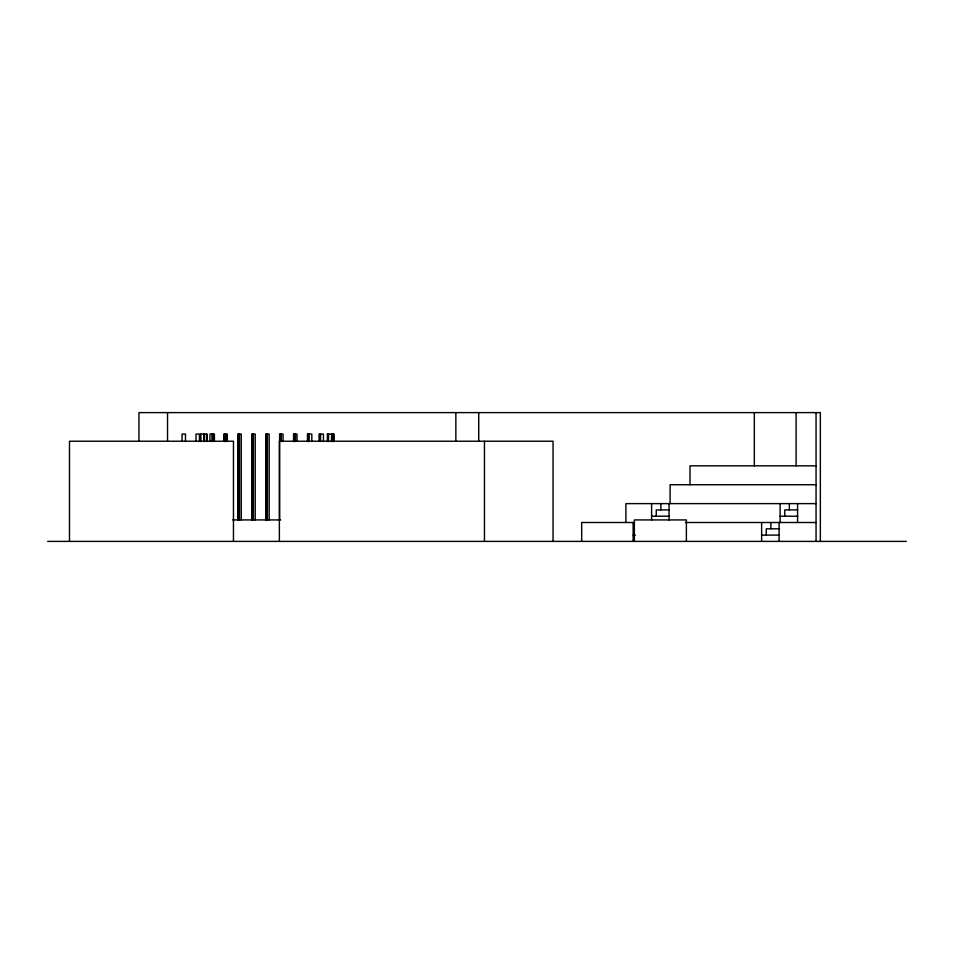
<?xml version="1.0" encoding="UTF-8"?>
<svg xmlns="http://www.w3.org/2000/svg" width="954" height="954" viewBox="0 0 954 954"><rect width="100%" height="100%" fill="white"/><g stroke="black" fill="none" stroke-linecap="round" stroke-linejoin="round"><path stroke-width="1.43" d="M479.039 412.605L820.345 412.605L820.345 541.395M816.052 465.838L690.004 465.838L690.004 484.727M816.052 484.727L670.102 484.727L670.102 503.617M816.052 503.617L625.896 503.617L625.896 522.506M669.326 509.913L656.245 509.913L656.245 516.209M797.83 509.913L784.748 509.913L784.748 516.209M651.618 516.209L669.326 516.209M780.122 516.209L797.83 516.209M232.728 519.93L280.655 519.93M634.47 522.506L581.678 522.506L581.678 541.395M685.354 522.506L816.052 522.506M779.609 528.802L766.265 528.802L766.265 535.099M633.146 535.099L635.447 535.099M761.638 535.099L779.346 535.099M47.7 541.395L906.3 541.395M816.052 412.605L816.052 541.395M797.568 503.617L797.568 522.506M796.101 412.605L796.101 465.898M789.363 503.617L789.363 509.913M780.122 503.617L780.122 522.506M779.096 522.506L779.096 541.395M770.88 522.506L770.88 528.802M761.638 522.506L761.638 541.395M754.328 412.605L754.328 465.898M686.379 541.395L686.379 519.93L634.35 519.93L634.35 541.395M669.064 503.617L669.064 519.99M660.86 503.617L660.86 509.913M651.618 503.617L651.618 519.99M633.146 522.506L633.146 541.395M553.058 541.395L553.058 441.225L279.379 441.225L279.379 541.395M484.453 441.225L484.453 541.395M478.729 440.736L478.729 412.605L138.95 412.605L138.95 440.736M455.857 412.605L455.857 440.736M334.21 441.475L334.21 434.07L327.365 434.07L327.365 441.475M333.22 434.07L333.22 441.475M332.982 434.07L333.006 441.475M332.779 434.07L332.779 441.475M332.564 434.07L332.588 441.475M332.171 434.07L332.052 441.475M331.575 434.07L331.455 441.475M328.558 434.07L328.498 441.475M328.081 434.07L328.081 441.475M327.842 434.07L327.842 441.475M323.442 441.475L323.442 434.07L319.065 434.07L319.065 441.475M320.568 434.07L320.568 441.475M319.769 434.07L319.876 441.475M311.815 441.475L311.815 434.07L307.45 434.07L307.45 441.475M308.989 434.07L308.989 441.475M308.488 434.07L308.488 441.475M307.951 434.07L307.951 441.475M297.004 441.475L297.004 434.07L293.57 434.07L293.57 441.475M295.43 434.07L295.43 441.475M295.227 434.07L295.227 441.475M294.297 434.07L294.297 441.475M294.106 434.07L294.106 441.475M283.052 441.475L283.052 434.07L279.617 434.07L279.617 519.93M281.275 434.07L281.275 441.475M280.13 434.07L280.13 441.475M269.183 519.93L269.183 434.07L265.761 434.07L265.761 519.93M267.358 434.07L267.358 519.93M266.214 434.07L266.214 519.93M255.219 519.93L255.219 434.07L251.784 434.07L251.784 519.93M253.37 434.07L253.37 519.93M252.226 434.07L252.226 519.93M241.267 519.93L241.267 434.07L237.844 434.07L237.844 519.93M239.49 434.07L239.49 519.93M238.345 434.07L238.345 519.93M233.456 541.395L233.456 441.225L69.487 441.225L69.487 541.395M227.326 441.475L227.326 434.07L223.892 434.07L223.892 441.475M225.883 434.07L225.883 441.475M225.43 434.07L225.43 441.475M224.762 434.07L224.762 441.475M224.309 434.07L224.309 441.475M214.411 441.475L214.411 434.07L209.952 434.07L209.952 441.475M213.505 434.07L213.505 441.475M212.861 434.07L212.861 441.475M211.955 434.07L211.955 441.475M206.994 441.475L206.994 434.07L200.495 434.07L200.495 441.475M206.577 434.07L206.577 441.475M204.442 434.07L204.442 441.475M203.977 434.07L203.977 441.475M203.822 434.07L203.798 441.475M200.698 434.07L200.698 441.475M199.434 441.475L199.434 434.07L195.999 434.07L195.999 441.475M185.481 441.475L185.481 434.07L182.059 434.07L182.059 441.475M167.534 412.605L167.534 440.736"/></g></svg>
